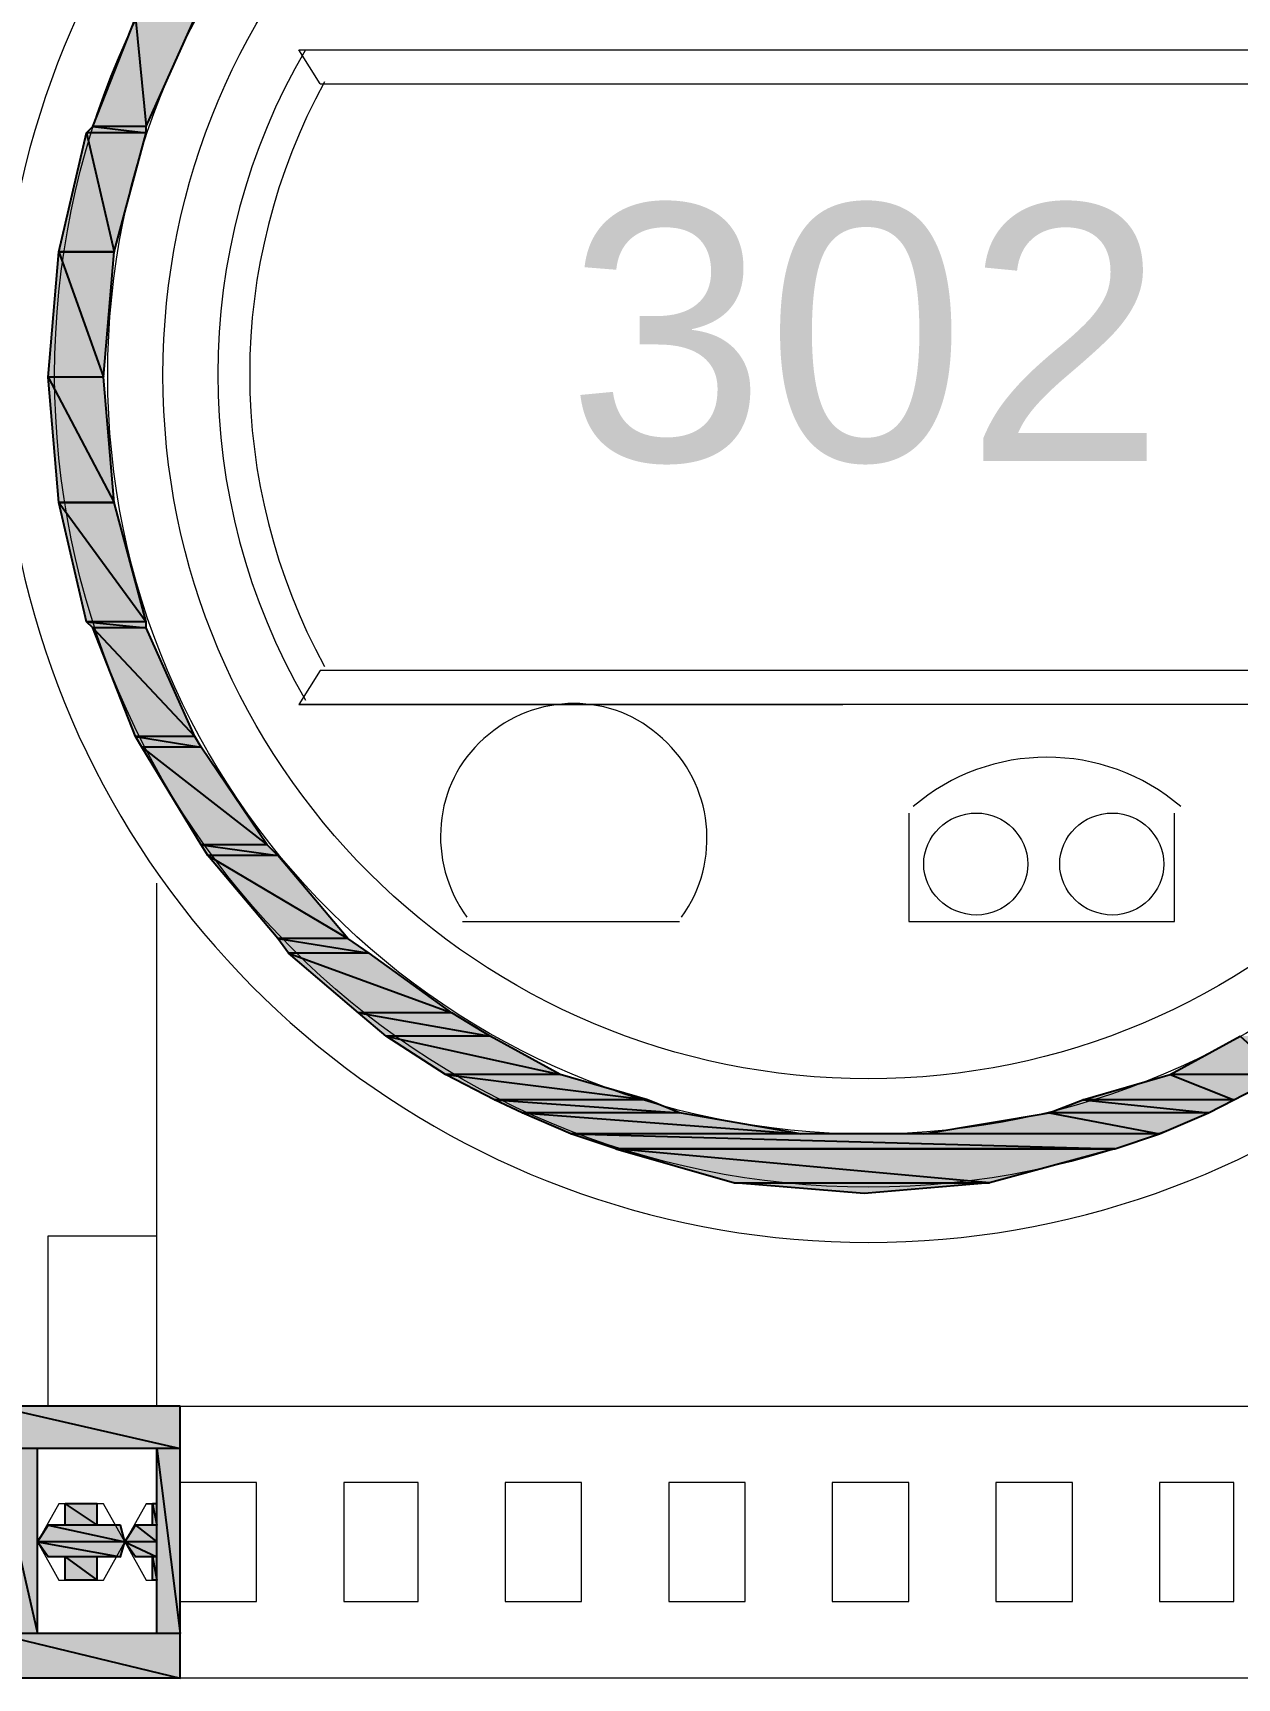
# Model space of a CAD drawing. Header units: millimetres. Extents: x 50 to 186, y -32 to 33.
# Drawn here: x 114.63 to 115.422, y -7.401 to -6.32 of the extents above; entities that cross this region are included whole.
import ezdxf

# ---------------------------------------------------------------- set-up
doc = ezdxf.new("R2010")
doc.units = ezdxf.units.MM
doc.layers.add('Prumada Eletrica', color=40, linetype='Continuous', lineweight=30)
doc.styles.add('Arial0', font='arial.ttf', dxfattribs={"height": 3.14658})

msp = doc.modelspace()

# ---------------------------------------------------------------- hatches: boundary and pattern name
at = {"layer": 'Prumada Eletrica', "true_color": 0x000007}
h = msp.add_hatch(color=7, dxfattribs=at)
h.paths.add_polyline_path([(114.7369, -6.3098), (114.6978, -6.3098), (114.7048, -6.381)])
h.paths.add_polyline_path([(114.6978, -6.3098), (114.7048, -6.381), (114.6699, -6.381)])
h = msp.add_hatch(color=7, dxfattribs=at)
h.paths.add_polyline_path([(114.7048, -6.3852), (114.6657, -6.3852), (114.6838, -6.4634)])
h.paths.add_polyline_path([(114.6657, -6.3852), (114.6838, -6.4634), (114.6475, -6.4634)])
h = msp.add_hatch(color=7, dxfattribs=at)
h.paths.add_polyline_path([(114.7048, -6.381), (114.6699, -6.381), (114.7048, -6.3852)])
h.paths.add_polyline_path([(114.6699, -6.381), (114.7048, -6.3852), (114.6657, -6.3852)])
h = msp.add_hatch(color=7, dxfattribs=at)
h.paths.add_polyline_path([(114.6838, -6.4634), (114.6475, -6.4634), (114.6768, -6.5458)])
h.paths.add_polyline_path([(114.6475, -6.4634), (114.6768, -6.5458), (114.6405, -6.5458)])
h = msp.add_hatch(color=7, dxfattribs=at)
h.paths.add_polyline_path([(114.6768, -6.5458), (114.6405, -6.5458), (114.6838, -6.6282)])
h.paths.add_polyline_path([(114.6405, -6.5458), (114.6838, -6.6282), (114.6475, -6.6282)])
h = msp.add_hatch(color=7, dxfattribs=at)
h.paths.add_polyline_path([(114.6838, -6.6282), (114.6475, -6.6282), (114.7048, -6.7065)])
h.paths.add_polyline_path([(114.6475, -6.6282), (114.7048, -6.7065), (114.6657, -6.7065)])
h = msp.add_hatch(color=7, dxfattribs=at)
h.paths.add_polyline_path([(114.7048, -6.7065), (114.6657, -6.7065), (114.7048, -6.7106)])
h.paths.add_polyline_path([(114.6657, -6.7065), (114.7048, -6.7106), (114.6699, -6.7106)])
h = msp.add_hatch(color=7, dxfattribs=at)
h.paths.add_polyline_path([(114.7048, -6.7106), (114.6699, -6.7106), (114.7369, -6.7819)])
h.paths.add_polyline_path([(114.6699, -6.7106), (114.7369, -6.7819), (114.6978, -6.7819)])
h = msp.add_hatch(color=7, dxfattribs=at)
h.paths.add_polyline_path([(114.7369, -6.7819), (114.6978, -6.7819), (114.7411, -6.7889)])
h.paths.add_polyline_path([(114.6978, -6.7819), (114.7411, -6.7889), (114.702, -6.7889)])
h = msp.add_hatch(color=7, dxfattribs=at)
h.paths.add_polyline_path([(114.7411, -6.7889), (114.702, -6.7889), (114.7844, -6.8531)])
h.paths.add_polyline_path([(114.702, -6.7889), (114.7844, -6.8531), (114.7411, -6.8531)])
h = msp.add_hatch(color=7, dxfattribs=at)
h.paths.add_polyline_path([(114.7844, -6.8531), (114.7411, -6.8531), (114.7914, -6.8601)])
h.paths.add_polyline_path([(114.7411, -6.8531), (114.7914, -6.8601), (114.7453, -6.8601)])
h = msp.add_hatch(color=7, dxfattribs=at)
h.paths.add_polyline_path([(114.7914, -6.8601), (114.7453, -6.8601), (114.8375, -6.9146)])
h.paths.add_polyline_path([(114.7453, -6.8601), (114.8375, -6.9146), (114.7914, -6.9146)])
h = msp.add_hatch(color=7, dxfattribs=at)
h.paths.add_polyline_path([(114.8375, -6.9146), (114.7914, -6.9146), (114.8514, -6.9243)])
h.paths.add_polyline_path([(114.7914, -6.9146), (114.8514, -6.9243), (114.7984, -6.9243)])
h = msp.add_hatch(color=7, dxfattribs=at)
h.paths.add_polyline_path([(114.8514, -6.9243), (114.7984, -6.9243), (114.9059, -6.9635)])
h.paths.add_polyline_path([(114.7984, -6.9243), (114.9059, -6.9635), (114.8444, -6.9635)])
h = msp.add_hatch(color=7, dxfattribs=at)
h.paths.add_polyline_path([(114.9059, -6.9635), (114.8444, -6.9635), (114.931, -6.9788)])
h.paths.add_polyline_path([(114.8444, -6.9635), (114.931, -6.9788), (114.8626, -6.9788)])
h = msp.add_hatch(color=7, dxfattribs=at)
h.paths.add_polyline_path([(114.931, -6.9788), (114.8626, -6.9788), (114.9771, -7.004)])
h.paths.add_polyline_path([(114.8626, -6.9788), (114.9771, -7.004), (114.9017, -7.004)])
h = msp.add_hatch(color=7, dxfattribs=at)
h.paths.add_polyline_path([(115.4925, -6.9788), (115.4241, -6.9788), (115.452, -7.004)])
h.paths.add_polyline_path([(115.4241, -6.9788), (115.452, -7.004), (115.378, -7.004)])
h = msp.add_hatch(color=7, dxfattribs=at)
h.paths.add_polyline_path([(114.9771, -7.004), (114.9017, -7.004), (115.0344, -7.0207)])
h.paths.add_polyline_path([(114.9017, -7.004), (115.0344, -7.0207), (114.9338, -7.0207)])
h = msp.add_hatch(color=7, dxfattribs=at)
h.paths.add_polyline_path([(115.452, -7.004), (115.378, -7.004), (115.4199, -7.0207)])
h.paths.add_polyline_path([(115.378, -7.004), (115.4199, -7.0207), (115.3207, -7.0207)])
h = msp.add_hatch(color=7, dxfattribs=at)
h.paths.add_polyline_path([(115.0344, -7.0207), (114.9338, -7.0207), (115.0554, -7.0291)])
h.paths.add_polyline_path([(114.9338, -7.0207), (115.0554, -7.0291), (114.952, -7.0291)])
h = msp.add_hatch(color=7, dxfattribs=at)
h.paths.add_polyline_path([(115.4199, -7.0207), (115.3207, -7.0207), (115.4031, -7.0291)])
h.paths.add_polyline_path([(115.3207, -7.0207), (115.4031, -7.0291), (115.2984, -7.0291)])
h = msp.add_hatch(color=7, dxfattribs=at)
h.paths.add_polyline_path([(115.0554, -7.0291), (114.952, -7.0291), (115.135, -7.0431)])
h.paths.add_polyline_path([(114.952, -7.0291), (115.135, -7.0431), (114.9841, -7.0431)])
h = msp.add_hatch(color=7, dxfattribs=at)
h.paths.add_polyline_path([(115.4031, -7.0291), (115.2984, -7.0291), (115.371, -7.0431)])
h.paths.add_polyline_path([(115.2984, -7.0291), (115.371, -7.0431), (115.216, -7.0431)])
h = msp.add_hatch(color=7, dxfattribs=at)
h.paths.add_polyline_path([(115.371, -7.0431), (114.9841, -7.0431), (115.3417, -7.0528)])
h.paths.add_polyline_path([(114.9841, -7.0431), (115.3417, -7.0528), (115.0135, -7.0528)])
h = msp.add_hatch(color=7, dxfattribs=at)
h.paths.add_polyline_path([(115.0135, -7.0528), (115.0917, -7.0752), (115.2593, -7.0752)])
h.paths.add_polyline_path([(115.0917, -7.0752), (115.2593, -7.0752), (115.1769, -7.0822)])
msp.add_hatch(color=7, dxfattribs=at).paths.add_polyline_path([(115.0135, -7.0528), (115.3417, -7.0528), (115.2593, -7.0752)])
h = msp.add_hatch(color=7, dxfattribs=at)
h.paths.add_polyline_path([(114.7271, -7.2219), (114.6056, -7.2219), (114.7271, -7.2498)])
h.paths.add_polyline_path([(114.6056, -7.2219), (114.7271, -7.2498), (114.6056, -7.2498)])
h = msp.add_hatch(color=7, dxfattribs=at)
h.paths.add_polyline_path([(114.6335, -7.2498), (114.6056, -7.2498), (114.6335, -7.3713)])
h.paths.add_polyline_path([(114.6056, -7.2498), (114.6335, -7.3713), (114.6056, -7.3713)])
h = msp.add_hatch(color=7, dxfattribs=at)
h.paths.add_polyline_path([(114.7271, -7.2498), (114.7118, -7.2498), (114.7271, -7.3713)])
h.paths.add_polyline_path([(114.7118, -7.2498), (114.7271, -7.3713), (114.7118, -7.3713)])
h = msp.add_hatch(color=7, dxfattribs=at)
h.paths.add_polyline_path([(114.6726, -7.2861), (114.6517, -7.2861), (114.6726, -7.3001)])
h.paths.add_polyline_path([(114.6517, -7.2861), (114.6726, -7.3001), (114.6517, -7.3001)])
h = msp.add_hatch(color=7, dxfattribs=at)
h.paths.add_polyline_path([(114.7118, -7.2861), (114.709, -7.2861), (114.7118, -7.3001)])
h.paths.add_polyline_path([(114.709, -7.2861), (114.7118, -7.3001), (114.709, -7.3001)])
h = msp.add_hatch(color=7, dxfattribs=at)
h.paths.add_polyline_path([(114.688, -7.3001), (114.6405, -7.3001), (114.6908, -7.3112)])
h.paths.add_polyline_path([(114.6405, -7.3001), (114.6908, -7.3112), (114.6335, -7.3112)])
h = msp.add_hatch(color=7, dxfattribs=at)
h.paths.add_polyline_path([(114.7118, -7.3001), (114.6978, -7.3001), (114.7118, -7.3112)])
h.paths.add_polyline_path([(114.6978, -7.3001), (114.7118, -7.3112), (114.6908, -7.3112)])
h = msp.add_hatch(color=7, dxfattribs=at)
h.paths.add_polyline_path([(114.6908, -7.3112), (114.6335, -7.3112), (114.688, -7.321)])
h.paths.add_polyline_path([(114.6335, -7.3112), (114.688, -7.321), (114.6405, -7.321)])
h = msp.add_hatch(color=7, dxfattribs=at)
h.paths.add_polyline_path([(114.7118, -7.3112), (114.6908, -7.3112), (114.7118, -7.321)])
h.paths.add_polyline_path([(114.6908, -7.3112), (114.7118, -7.321), (114.6978, -7.321)])
h = msp.add_hatch(color=7, dxfattribs=at)
h.paths.add_polyline_path([(114.6726, -7.321), (114.6517, -7.321), (114.6726, -7.3364)])
h.paths.add_polyline_path([(114.6517, -7.321), (114.6726, -7.3364), (114.6517, -7.3364)])
h = msp.add_hatch(color=7, dxfattribs=at)
h.paths.add_polyline_path([(114.7118, -7.321), (114.709, -7.321), (114.7118, -7.3364)])
h.paths.add_polyline_path([(114.709, -7.321), (114.7118, -7.3364), (114.709, -7.3364)])
h = msp.add_hatch(color=7, dxfattribs=at)
h.paths.add_polyline_path([(114.7271, -7.3713), (114.6056, -7.3713), (114.7271, -7.4006)])
h.paths.add_polyline_path([(114.6056, -7.3713), (114.7271, -7.4006), (114.6056, -7.4006)])

# ---------------------------------------------------------------- linework, layer by layer
at = {"layer": 'Prumada Eletrica', "color": 7, "linetype": 'Continuous', "lineweight": -2, "true_color": 0x000007}
for points in [[(114.6978, -6.3098), (114.7048, -6.381), (114.6699, -6.381)], [(114.7369, -6.3098), (114.6978, -6.3098), (114.7048, -6.381)], [(114.6657, -6.3852), (114.6838, -6.4634), (114.6475, -6.4634)], [(114.6699, -6.381), (114.7048, -6.3852), (114.6657, -6.3852)], [(114.7048, -6.3852), (114.6657, -6.3852), (114.6838, -6.4634)], [(114.7048, -6.381), (114.6699, -6.381), (114.7048, -6.3852)], [(114.6475, -6.4634), (114.6768, -6.5458), (114.6405, -6.5458)], [(114.6475, -6.4634), (114.6838, -6.4634), (114.6838, -6.4634)], [(114.6838, -6.4634), (114.6838, -6.4634), (114.6475, -6.4634)], [(114.6838, -6.4634), (114.6475, -6.4634), (114.6768, -6.5458)], [(114.6768, -6.5458), (114.6405, -6.5458), (114.6838, -6.6282)], [(114.6405, -6.5458), (114.6838, -6.6282), (114.6475, -6.6282)], [(114.6475, -6.6282), (114.6838, -6.6282), (114.6838, -6.6282)], [(114.6838, -6.6282), (114.6838, -6.6282), (114.6475, -6.6282)], [(114.6838, -6.6282), (114.6475, -6.6282), (114.7048, -6.7065)], [(114.6475, -6.6282), (114.7048, -6.7065), (114.6657, -6.7065)], [(114.7048, -6.7065), (114.6657, -6.7065), (114.7048, -6.7106)], [(114.6657, -6.7065), (114.7048, -6.7106), (114.6699, -6.7106)], [(114.7048, -6.7106), (114.6699, -6.7106), (114.7369, -6.7819)], [(114.6699, -6.7106), (114.7369, -6.7819), (114.6978, -6.7819)], [(114.7369, -6.7819), (114.6978, -6.7819), (114.7411, -6.7889)], [(114.6978, -6.7819), (114.7411, -6.7889), (114.702, -6.7889)], [(114.7411, -6.7889), (114.702, -6.7889), (114.7844, -6.8531)], [(114.702, -6.7889), (114.7844, -6.8531), (114.7411, -6.8531)], [(114.7844, -6.8531), (114.7411, -6.8531), (114.7914, -6.8601)], [(114.7411, -6.8531), (114.7914, -6.8601), (114.7453, -6.8601)], [(114.7914, -6.8601), (114.7453, -6.8601), (114.8375, -6.9146)], [(114.7453, -6.8601), (114.8375, -6.9146), (114.7914, -6.9146)], [(114.8375, -6.9146), (114.7914, -6.9146), (114.8514, -6.9243)], [(114.7914, -6.9146), (114.8514, -6.9243), (114.7984, -6.9243)], [(114.8514, -6.9243), (114.7984, -6.9243), (114.9059, -6.9635)], [(114.7984, -6.9243), (114.9059, -6.9635), (114.8444, -6.9635)], [(114.9059, -6.9635), (114.8444, -6.9635), (114.931, -6.9788)], [(114.8444, -6.9635), (114.931, -6.9788), (114.8626, -6.9788)], [(114.931, -6.9788), (114.8626, -6.9788), (114.9771, -7.004)], [(114.8626, -6.9788), (114.9771, -7.004), (114.9017, -7.004)], [(115.4241, -6.9788), (115.452, -7.004), (115.378, -7.004)], [(114.9771, -7.004), (114.9017, -7.004), (115.0344, -7.0207)], [(114.9017, -7.004), (115.0344, -7.0207), (114.9338, -7.0207)], [(115.378, -7.004), (115.4199, -7.0207), (115.3207, -7.0207)], [(115.452, -7.004), (115.378, -7.004), (115.4199, -7.0207)], [(115.0344, -7.0207), (114.9338, -7.0207), (115.0554, -7.0291)], [(114.9338, -7.0207), (115.0554, -7.0291), (114.952, -7.0291)], [(115.3207, -7.0207), (115.4031, -7.0291), (115.2984, -7.0291)], [(115.4199, -7.0207), (115.3207, -7.0207), (115.4031, -7.0291)], [(115.0554, -7.0291), (114.952, -7.0291), (115.135, -7.0431)], [(114.952, -7.0291), (115.135, -7.0431), (114.9841, -7.0431)], [(115.2984, -7.0291), (115.371, -7.0431), (115.216, -7.0431)], [(115.4031, -7.0291), (115.2984, -7.0291), (115.371, -7.0431)], [(115.371, -7.0431), (114.9841, -7.0431), (115.3417, -7.0528)], [(114.9841, -7.0431), (115.3417, -7.0528), (115.0135, -7.0528)], [(115.0135, -7.0528), (115.0917, -7.0752), (115.2593, -7.0752)], [(115.0135, -7.0528), (115.3417, -7.0528), (115.2593, -7.0752)], [(115.0917, -7.0752), (115.2593, -7.0752), (115.1769, -7.0822)], [(114.7271, -7.2219), (114.6056, -7.2219), (114.7271, -7.2498)], [(114.6056, -7.2219), (114.7271, -7.2498), (114.6056, -7.2498)], [(114.6335, -7.2498), (114.6056, -7.2498), (114.6335, -7.3713)], [(114.6056, -7.2498), (114.6335, -7.3713), (114.6056, -7.3713)], [(114.7271, -7.2498), (114.7118, -7.2498), (114.7271, -7.3713)], [(114.7118, -7.2498), (114.7271, -7.3713), (114.7118, -7.3713)], [(114.6726, -7.2861), (114.6517, -7.2861), (114.6726, -7.3001)], [(114.6517, -7.2861), (114.6726, -7.3001), (114.6517, -7.3001)], [(114.7118, -7.2861), (114.709, -7.2861), (114.7118, -7.3001)], [(114.709, -7.2861), (114.7118, -7.3001), (114.709, -7.3001)], [(114.6405, -7.3001), (114.6908, -7.3112), (114.6335, -7.3112)], [(114.688, -7.3001), (114.6405, -7.3001), (114.6908, -7.3112)], [(114.6978, -7.3001), (114.7118, -7.3112), (114.6908, -7.3112)], [(114.7118, -7.3001), (114.6978, -7.3001), (114.7118, -7.3112)], [(114.6908, -7.3112), (114.6335, -7.3112), (114.688, -7.321)], [(114.6335, -7.3112), (114.688, -7.321), (114.6405, -7.321)], [(114.7118, -7.3112), (114.6908, -7.3112), (114.7118, -7.321)], [(114.6908, -7.3112), (114.7118, -7.321), (114.6978, -7.321)], [(114.6726, -7.321), (114.6517, -7.321), (114.6726, -7.3364)], [(114.6517, -7.321), (114.6726, -7.3364), (114.6517, -7.3364)], [(114.7118, -7.321), (114.709, -7.321), (114.7118, -7.3364)], [(114.709, -7.321), (114.7118, -7.3364), (114.709, -7.3364)], [(114.7271, -7.3713), (114.6056, -7.3713), (114.7271, -7.4006)], [(114.6056, -7.3713), (114.7271, -7.4006), (114.6056, -7.4006)]]:
    msp.add_lwpolyline(points, close=True, dxfattribs=at)
at = {"layer": 'Prumada Eletrica', "color": 7, "linetype": 'Continuous', "lineweight": 20, "true_color": 0x000007}
for points in [[(114.8193, -6.3531), (114.8053, -6.3307), (114.8053, -6.3307)], [(114.8053, -6.3307), (115.5456, -6.3307), (115.5456, -6.3307)], [(114.8193, -6.3531), (115.5344, -6.3531), (115.5344, -6.3531)], [(114.8193, -6.7386), (114.8053, -6.7609), (114.8053, -6.7609)], [(115.5344, -6.7386), (114.8193, -6.7386), (114.8193, -6.7386)], [(115.5456, -6.7609), (114.8053, -6.7609), (114.8053, -6.7609)], [(114.8053, -6.7609), (115.1629, -6.7609), (115.1629, -6.7609)], [(115.2062, -6.8322), (115.2062, -6.9034), (115.3808, -6.9034), (115.3808, -6.8322)], [(114.7118, -7.2219), (114.7118, -6.8783), (114.7118, -6.8783)], [(114.9129, -6.9034), (115.0554, -6.9034), (115.0554, -6.9034)], [(114.6405, -7.2219), (114.6405, -7.1101), (114.7118, -7.1101)], [(114.7271, -7.2219), (114.7271, -7.4006), (114.7271, -7.4006)], [(114.7118, -7.2498), (114.6335, -7.2498), (114.6335, -7.3713), (114.7118, -7.3713)], [(114.7118, -7.2498), (114.7118, -7.3713), (114.7118, -7.3713)], [(114.6517, -7.2861), (114.6517, -7.3001), (114.6517, -7.3001)], [(114.6726, -7.2861), (114.6726, -7.3001), (114.6726, -7.3001)], [(114.7118, -7.2861), (114.7048, -7.2861), (114.6908, -7.3112), (114.7048, -7.3364), (114.7118, -7.3364)], [(114.7048, -7.2861), (114.709, -7.2861), (114.709, -7.3001)], [(114.6405, -7.3001), (114.6517, -7.3001), (114.6517, -7.3001)], [(114.6726, -7.3001), (114.688, -7.3001), (114.688, -7.3001)], [(114.6978, -7.3001), (114.709, -7.3001), (114.709, -7.3001)], [(114.6405, -7.321), (114.6517, -7.321), (114.6517, -7.321)], [(114.6517, -7.321), (114.6517, -7.3364), (114.6517, -7.3364)], [(114.6726, -7.321), (114.6726, -7.3364), (114.6726, -7.3364)], [(114.6726, -7.321), (114.688, -7.321), (114.688, -7.321)], [(114.6978, -7.321), (114.709, -7.321), (114.709, -7.321)], [(114.709, -7.321), (114.709, -7.3364), (114.709, -7.3364)]]:
    msp.add_lwpolyline(points, dxfattribs=at)
for points in [[(115.1741, -7.2219), (115.7454, -7.2219), (115.7454, -7.4006), (114.6056, -7.4006), (114.6056, -7.2219)], [(114.7271, -7.3504), (114.7774, -7.3504), (114.7774, -7.2721), (114.7271, -7.2721)], [(114.8347, -7.3504), (114.8836, -7.3504), (114.8836, -7.2721), (114.8347, -7.2721)], [(114.9408, -7.3504), (114.9911, -7.3504), (114.9911, -7.2721), (114.9408, -7.2721)], [(115.0484, -7.3504), (115.0987, -7.3504), (115.0987, -7.2721), (115.0484, -7.2721)], [(115.1559, -7.3504), (115.2062, -7.3504), (115.2062, -7.2721), (115.1559, -7.2721)], [(115.2635, -7.3504), (115.3138, -7.3504), (115.3138, -7.2721), (115.2635, -7.2721)], [(115.371, -7.3504), (115.4199, -7.3504), (115.4199, -7.2721), (115.371, -7.2721)], [(114.6475, -7.2861), (114.6335, -7.3112), (114.6475, -7.3364), (114.6768, -7.3364), (114.6908, -7.3112), (114.6768, -7.2861)]]:
    msp.add_lwpolyline(points, close=True, dxfattribs=at)
for points, knots in [([(115.7132, -6.5444), (115.7132, -6.2483), (115.4744, -6.0095), (115.1797, -6.0095), (115.1797, -6.0095), (114.8836, -6.0095), (114.6447, -6.2483), (114.6447, -6.5444), (114.6447, -6.5444), (114.6447, -6.8391), (114.8836, -7.078), (115.1797, -7.078), (115.1797, -7.078), (115.4744, -7.078), (115.7132, -6.8391), (115.7132, -6.5444)], [0, 0, 0, 0, 0.0625, 0.0625, 0.0625, 0.062501, 0.125, 0.125, 0.125, 0.125001, 0.1875, 0.1875, 0.1875, 0.187501, 1, 1, 1, 1]), ([(114.9185, -6.0374), (114.6838, -6.1575), (114.5623, -6.4229), (114.6252, -6.6785), (114.6252, -6.6785), (114.6866, -6.9341), (114.9157, -7.1143), (115.1797, -7.1143), (115.1797, -7.1143), (115.4423, -7.1143), (115.6713, -6.9341), (115.7328, -6.6785), (115.7328, -6.6785), (115.7956, -6.4229), (115.6741, -6.1575), (115.4409, -6.0374)], [0, 0, 0, 0, 0.0625, 0.0625, 0.0625, 0.062501, 0.125, 0.125, 0.125, 0.125001, 0.1875, 0.1875, 0.1875, 0.187501, 1, 1, 1, 1]), ([(115.6783, -6.5444), (115.6783, -6.2679), (115.4548, -6.0458), (115.1797, -6.0458), (115.1797, -6.0458), (114.9031, -6.0458), (114.6796, -6.2679), (114.6796, -6.5444), (114.6796, -6.5444), (114.6796, -6.8196), (114.9031, -7.0431), (115.1797, -7.0431), (115.1797, -7.0431), (115.4548, -7.0431), (115.6783, -6.8196), (115.6783, -6.5444)], [0, 0, 0, 0, 0.0625, 0.0625, 0.0625, 0.062501, 0.125, 0.125, 0.125, 0.125001, 0.1875, 0.1875, 0.1875, 0.187501, 1, 1, 1, 1]), ([(115.642, -6.5444), (115.642, -6.2888), (115.4353, -6.0807), (115.1797, -6.0807), (115.1797, -6.0807), (114.9227, -6.0807), (114.7159, -6.2888), (114.7159, -6.5444), (114.7159, -6.5444), (114.7159, -6.8), (114.9227, -7.0068), (115.1797, -7.0068), (115.1797, -7.0068), (115.4353, -7.0068), (115.642, -6.8), (115.642, -6.5444)], [0, 0, 0, 0, 0.0625, 0.0625, 0.0625, 0.062501, 0.125, 0.125, 0.125, 0.125001, 0.1875, 0.1875, 0.1875, 0.187501, 1, 1, 1, 1]), ([(115.0568, -6.9006), (115.0833, -6.8643), (115.0777, -6.8126), (115.0442, -6.7833), (115.0442, -6.7833), (115.0121, -6.7525), (114.9604, -6.7525), (114.9269, -6.7833), (114.9269, -6.7833), (114.8933, -6.8126), (114.8891, -6.8643), (114.9157, -6.9006)], [0, 0, 0, 0, 0.083333, 0.083333, 0.083333, 0.083334, 0.166667, 0.166667, 0.166667, 0.166668, 1, 1, 1, 1]), ([(115.2844, -6.8657), (115.2844, -6.8475), (115.2691, -6.8322), (115.2509, -6.8322), (115.2509, -6.8322), (115.2313, -6.8322), (115.216, -6.8475), (115.216, -6.8657), (115.216, -6.8657), (115.216, -6.8838), (115.2313, -6.8992), (115.2509, -6.8992), (115.2509, -6.8992), (115.2691, -6.8992), (115.2844, -6.8838), (115.2844, -6.8657)], [0, 0, 0, 0, 0.0625, 0.0625, 0.0625, 0.062501, 0.125, 0.125, 0.125, 0.125001, 0.1875, 0.1875, 0.1875, 0.187501, 1, 1, 1, 1]), ([(115.3738, -6.8657), (115.3738, -6.8475), (115.3585, -6.8322), (115.3403, -6.8322), (115.3403, -6.8322), (115.3207, -6.8322), (115.3054, -6.8475), (115.3054, -6.8657), (115.3054, -6.8657), (115.3054, -6.8838), (115.3207, -6.8992), (115.3403, -6.8992), (115.3403, -6.8992), (115.3585, -6.8992), (115.3738, -6.8838), (115.3738, -6.8657)], [0, 0, 0, 0, 0.0625, 0.0625, 0.0625, 0.062501, 0.125, 0.125, 0.125, 0.125001, 0.1875, 0.1875, 0.1875, 0.187501, 1, 1, 1, 1])]:
    msp.add_open_spline(points, degree=3, knots=knots, dxfattribs=at)
for points in [[(114.8095, -6.3307), (114.7327, -6.462), (114.7327, -6.6254), (114.8095, -6.7581)], [(114.8221, -6.3517), (114.7565, -6.4718), (114.7565, -6.6157), (114.8221, -6.7358)], [(115.385, -6.828), (115.3347, -6.7847), (115.2593, -6.7847), (115.209, -6.828)]]:
    msp.add_open_spline(points, degree=3, dxfattribs=at)

# ---------------------------------------------------------------- texts
at = {"layer": 'Prumada Eletrica', "color": 7, "true_color": 0x000007, "style": 'Arial0'}
msp.add_text('302', height=0.1687, dxfattribs=at).set_placement((114.9813, -6.6008))

doc.saveas('drawing.dxf')
